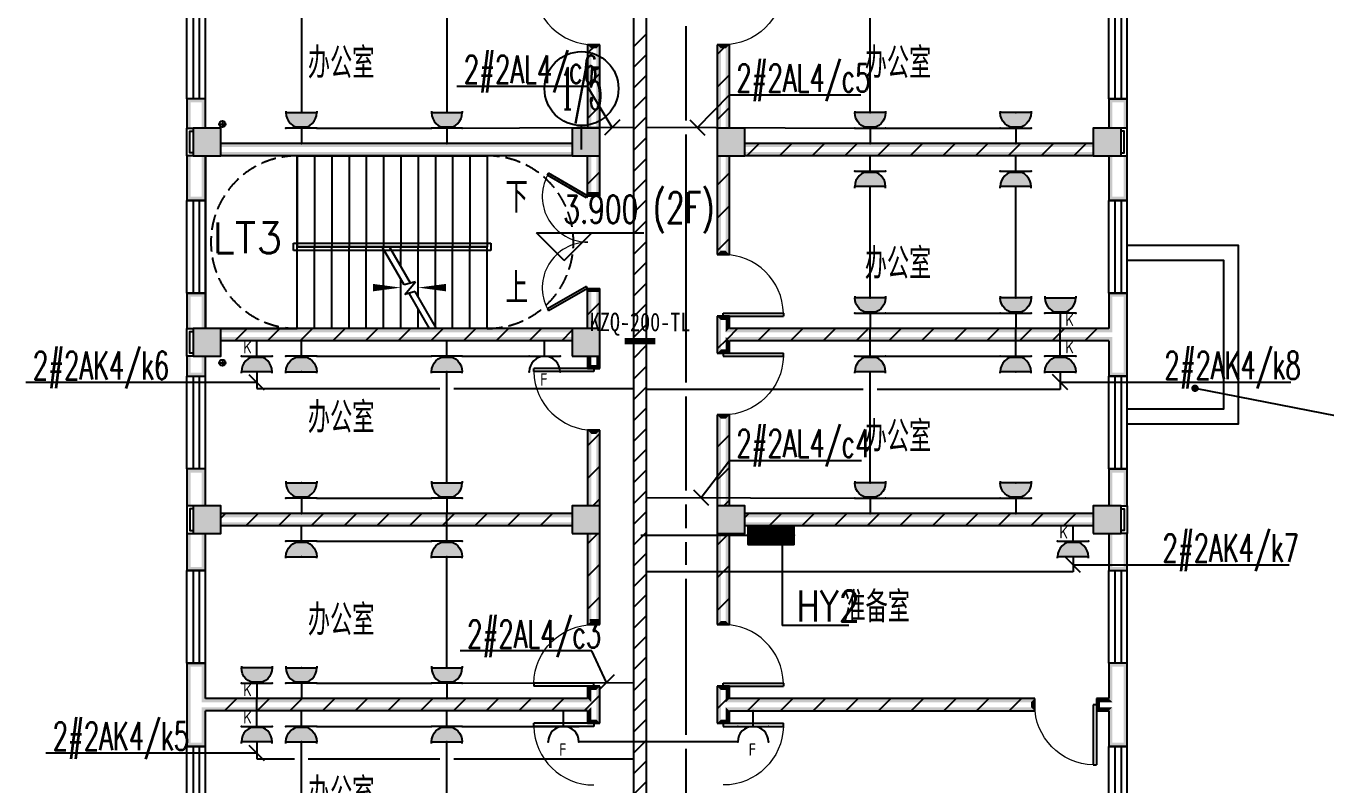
# Model space of a CAD drawing. Extents: x 101023 to 279373, y -114511 to 293844.
# Drawn here: x 127471 to 148554, y 94038 to 106342 of the extents above; entities that cross this region are included whole.
import ezdxf
from ezdxf.enums import TextEntityAlignment as Align

# ---------------------------------------------------------------- set-up
doc = ezdxf.new("R2010")
doc.units = 0
doc.header["$LTSCALE"] = 1000
doc.header["$MEASUREMENT"] = 0
doc.linetypes.add('DASH', pattern=[0.35, 0.25, -0.1])
for name, color, linetype in [('A-WALL-PATT', 252, 'Continuous'), ('AXIS', 3, 'Continuous'), ('AXIS_TEXT', 7, 'Continuous'), ('BZ', 7, 'Continuous'), ('CABLETRAY', 3, 'Continuous'), ('COLUMN', 2, 'Continuous'), ('DIM-照明', 3, 'Continuous'), ('DIM_ELEV', 3, 'Continuous'), ('DIM_LEAD', 3, 'Continuous'), ('DIM_SYMB', 3, 'Continuous'), ('EQUIP-插座', 3, 'Continuous'), ('EQUIP-箱柜', 3, 'Continuous'), ('PUB_HATCH', 8, 'Continuous'), ('PUB_TEXT', 7, 'Continuous'), ('PUB_WALL', 2, 'Continuous'), ('STAIR', 2, 'Continuous'), ('TEL_HATCH', 8, 'Continuous'), ('WALL', 2, 'Continuous'), ('WINDOW', 2, 'Continuous'), ('WIRE-照明', 6, 'Continuous'), ('抗震支吊架', 2, 'Continuous'), ('排水', 153, 'Continuous')]:
    doc.layers.add(name, color=color, linetype=linetype)
doc.styles.add('_TCH_AXIS', font='COMPLEX', dxfattribs={"bigfont": 'GBCBIG'})
doc.styles.add('_TCH_DIM', font='simplex.shx', dxfattribs={"bigfont": 'gbcbig.shx'})
doc.styles.add('_TEL_ATTDEF', font='gbenor', dxfattribs={"bigfont": 'gbcbig'})
doc.styles.add('_TEL_DIM', font='simplex.shx', dxfattribs={"width": 0.8, "height": 3.5, "bigfont": 'gbcbig.shx'})
doc.styles.add('COMPLEX', font='COMPLEX')
doc.styles.add('kzcad', font='', dxfattribs={"width": 0.8})
doc.styles.get("Standard").update_dxf_attribs({"font": 'simplex.shx', "width": 0.8, "bigfont": 'gbcbig.shx'})
doc.styles.get('kzcad').set_extended_font_data('SimSun')
pattern_1 = [(45, (-906447.23, -635367.28), (-265.16515, 265.16515), [])]

# ---------------------------------------------------------------- blocks, each defined once
blk = doc.blocks.new('$equip$00002810')
for p, q in [((0.5, 0.5), (-0.5, 0.5)), ((0, 0.5), (0, 0))]:
    blk.add_line(p, q)
blk.add_arc((0, 1), 0.5, 180, 0)
for p in [(-0.5, 1), (0.5, 1), (-0.5, 0.5), (0.5, 0.5), (0, 0)]:
    blk.add_point(p)
at = {"color": 7, "style": '_TEL_DIM'}
blk.add_attdef('$TEXT$', text='', height=0.4, dxfattribs=at).set_placement((0.023, 1.257), align=Align.MIDDLE_CENTER)
at = {"color": 7, "style": '_TEL_DIM', "flags": 1}
for tag in ['A', 'REMARK']:
    blk.add_attdef(tag, text='', height=0.000025, dxfattribs=at).set_placement((0, 0), align=Align.MIDDLE_CENTER)
blk = doc.blocks.new('$equip$00001237')
for p, q in [((-0.5, 1.05), (-0.5, 1)), ((-0.5, 1), (0.5, 1)), ((0.5, 1.05), (0.5, 1)), ((0.5, 0.5), (-0.5, 0.5)), ((0, 0.5), (0, 0))]:
    blk.add_line(p, q)
blk.add_arc((0, 1), 0.5, 180, 0)
for p in [(0, 1), (-0.5, 0.5), (0.5, 0.5), (0, 0)]:
    blk.add_point(p)
for points in [[(0.433, 0.75), (-0.433, 0.75), (0.5, 1), (-0.5, 1)], [(0.25, 0.567), (-0.25, 0.567), (0.433, 0.75), (-0.433, 0.75)], [(0, 0.5), (0, 0.5), (0.25, 0.567), (-0.25, 0.567)]]:
    blk.add_solid(points)
at = {"flags": 9}
blk.add_attdef('A', (0, 0), '', height=0.00002, dxfattribs=at)
blk = doc.blocks.new('$equip$00001764')
for p, q in [((-0.5, 1.05), (-0.5, 1)), ((-0.5, 1), (0.5, 1)), ((0.5, 1.05), (0.5, 1)), ((0.5, 0.5), (-0.5, 0.5)), ((0, 0.5), (0, 0))]:
    blk.add_line(p, q)
blk.add_arc((0, 1), 0.5, 180, 0)
for p in [(-0.5, 0.5), (0.5, 0.5), (0, 0)]:
    blk.add_point(p)
for points in [[(0.433, 0.75), (-0.433, 0.75), (0.5, 1), (-0.5, 1)], [(0.25, 0.567), (-0.25, 0.567), (0.433, 0.75), (-0.433, 0.75)], [(0, 0.5), (0, 0.5), (0.25, 0.567), (-0.25, 0.567)]]:
    blk.add_solid(points)
at = {"color": 7, "style": '_TEL_DIM'}
blk.add_attdef('$TEXT$', text='', height=0.4, dxfattribs=at).set_placement((0.303, 0.211), align=Align.MIDDLE_CENTER)
at = {"color": 7, "style": '_TEL_DIM', "flags": 1}
blk.add_attdef('A', text='', height=0.00002, dxfattribs=at).set_placement((0, 0), align=Align.MIDDLE_CENTER)
blk = doc.blocks.new('*X151')
at = {"color": 0}
for p, q in [((-250, 33), (-83, 200)), ((-250, 68), (-118, 200)), ((-250, 104), (-154, 200)), ((-250, 139), (-189, 200)), ((-250, 174), (-224, 200)), ((-247, 0), (-47, 200)), ((-212, 0), (-12, 200)), ((-177, 0), (23, 200)), ((-141, 0), (59, 200)), ((-106, 0), (94, 200)), ((-71, 0), (129, 200)), ((-35, 0), (165, 200)), ((0, 0), (200, 200)), ((35, 0), (235, 200)), ((71, 0), (250, 179)), ((106, 0), (250, 144)), ((141, 0), (250, 109)), ((177, 0), (250, 73)), ((212, 0), (250, 38)), ((247, 0), (250, 3))]:
    blk.add_line(p, q, dxfattribs=at)
blk = doc.blocks.new('$equip$00002943')
for p, q in [((-0.75, 0.6), (-0.75, 0)), ((0.75, 0.6), (-0.75, 0.6)), ((0.75, 0), (0.75, 0.6)), ((-0.75, 0), (0.75, 0))]:
    blk.add_line(p, q)
for points, const_width in [([(-0.75, 0.3), (0.75, 0.3)], 0.6), ([(-0.75, 0.6), (-0.75, 0), (0.75, 0), (0.75, 0.6), (-0.75, 0.6), (-0.75, 0)], 0.04)]:
    blk.add_lwpolyline(points, dxfattribs=dict(const_width=const_width))
for p in [(0, 0.6), (-0.75, 0.3), (0, 0), (0.75, 0.3)]:
    blk.add_point(p)
at = {"xscale": 0.00300000000061118, "yscale": 0.00300000000061118, "zscale": 0.00300000000061118}
blk.add_blockref('*X151', (0, 0), dxfattribs=at)
at = {"color": 7, "style": '_TEL_DIM', "flags": 1}
for tag in ['A', 'REMARK']:
    blk.add_attdef(tag, text='', height=0.00002, dxfattribs=at).set_placement((0, 0), align=Align.MIDDLE_CENTER)
blk = doc.blocks.new('ng')
at = {"layer": '排水'}
for p, q in [((345991, 781358), (346091, 781358)), ((346041, 781408), (346041, 781308))]:
    blk.add_line(p, q, dxfattribs=at)
blk.add_circle((346041, 781358), 50, dxfattribs=at)
blk = doc.blocks.new('雨水管')
at = {"layer": '排水'}
for p in [(585943, -88251), (585943, -92122)]:
    blk.add_blockref('ng', p, dxfattribs=at)
blk = doc.blocks.new('_AXISO')
blk.add_circle((0, 0), 0.5)
at = {"layer": 'AXIS_TEXT', "style": 'COMPLEX', "width": 1.041667}
blk.add_attdef('A', text='', height=0.56, dxfattribs=at).set_placement((-0.25, -0.28), (0.25, -0.28), align=Align.FIT)
blk = doc.blocks.new('ERT')
at = {"layer": 'AXIS'}
blk.add_line((937858.2, 821442.1), (937858.2, 821831), dxfattribs=at)
ref = blk.add_blockref('_AXISO', (937858.2, 822431), dxfattribs=dict(at, xscale=1200, yscale=1200, zscale=1200))
ref.add_attrib('A', '1/5', dxfattribs={"layer": 'AXIS_TEXT', "height": 678.82, "style": '_TCH_AXIS', "width": 0.411765}).set_placement((937518.8, 822091.6), (938197.6, 822091.6), align=Align.FIT)
blk = doc.blocks.new('120men-1500')
at = {"color": 4}
for p, q in [((924728, 318058), (924362, 317425)), ((924761, 318039), (924395, 317406)), ((924728, 318058), (924761, 318039)), ((926228, 318058), (926196, 318039)), ((926196, 318039), (926561, 317406)), ((926228, 318058), (926594, 317425)), ((924395, 317406), (924362, 317425)), ((926561, 317406), (926594, 317425))]:
    blk.add_line(p, q, dxfattribs=at)
at = {"color": 4, "lineweight": 13}
for centre, start, end in [((924738, 318062), 242.3683, 359.7257), ((926218, 318062), 180.2743, 297.6317)]:
    blk.add_arc(centre, 740, start, end, dxfattribs=at)
blk = doc.blocks.new('$WINLIB2D$00000001')
at = {"color": 0}
for points in [[(-0.5, 0.5), (-0.5, -0.5)], [(-0.5, 0.5), (0.5, 0.5)], [(0.5, -0.5), (0.5, 0.5)], [(0.5, 0.167), (-0.5, 0.167)], [(0.5, -0.167), (-0.5, -0.167)], [(-0.5, -0.5), (0.5, -0.5)]]:
    blk.add_lwpolyline(points, dxfattribs=at)
blk = doc.blocks.new('$DorLib2D$00000001')
for p, q in [((0.45, 0.975), (0.5, 0.975)), ((0.45, 0), (0.45, 0.975)), ((0.5, 0), (0.5, 0.975)), ((0.5, 0), (0.45, 0))]:
    blk.add_line(p, q)
at = {"lineweight": 13}
blk.add_arc((0.475, 0), 0.975, 91.4693, 180, dxfattribs=at)
blk = doc.blocks.new('_FZH')
blk.add_lwpolyline([(-0.5, -0.5), (0.5, -0.5), (0.5, 0.5), (-0.5, 0.5)], close=True)
at = {"layer": 'PUB_HATCH'}
blk.add_solid([(-0.5, -0.5), (0.5, -0.5), (-0.5, 0.5), (0.5, 0.5)], dxfattribs=at)
blk = doc.blocks.new('A$C54854E18')
at = {"layer": 'A-WALL-PATT'}
h = blk.add_hatch(dxfattribs=at)
h.set_pattern_fill('普通砖', color=256, scale=150, style=0)
h.set_pattern_definition(pattern_1)
h.paths.add_polyline_path([(20300, 57405.5), (20500, 57405.5), (20500, 58755), (20300, 58755)])
h = blk.add_hatch(dxfattribs=at)
h.set_pattern_fill('普通砖', color=256, scale=150, style=0)
h.set_pattern_definition(pattern_1)
h.paths.add_polyline_path([(22400, 57405.5), (22600, 57405.5), (22600, 58755), (22400, 58755)])
h = blk.add_hatch(dxfattribs=at)
h.set_pattern_fill('普通砖', color=256, scale=150, style=0)
h.set_pattern_definition(pattern_1)
h.paths.add_polyline_path([(22850, 57155.5), (22850, 56955.5), (28500, 56955.5), (28500, 57155.5)])
h = blk.add_hatch(dxfattribs=at)
h.set_pattern_fill('普通砖', color=256, scale=150, style=0)
h.set_pattern_definition(pattern_1)
h.paths.add_polyline_path([(20500, 56955.5), (20300, 56955.5), (20300, 56305.5), (20500, 56305.5)])
h = blk.add_hatch(dxfattribs=at)
h.set_pattern_fill('普通砖', color=256, scale=150, style=0)
h.set_pattern_definition(pattern_1)
h.paths.add_polyline_path([(22600, 56955.5), (22400, 56955.5), (22400, 55355), (22600, 55355)])
h = blk.add_hatch(dxfattribs=at)
h.set_pattern_fill('普通砖', color=256, scale=150, style=0)
h.set_pattern_definition(pattern_1)
h.paths.add_polyline_path([(20300, 54155.5), (20500, 54155.5), (20500, 54805.5), (20300, 54805.5)])
h = blk.add_hatch(dxfattribs=at)
h.set_pattern_fill('普通砖', color=256, scale=150, style=0)
h.set_pattern_definition(pattern_1)
h.paths.add_polyline_path([(22540, 54095.5), (22600, 54155.5), (22600, 54355), (22400, 54355), (22400, 54055.5), (22533.3, 54055.5)])
h = blk.add_hatch(dxfattribs=at)
h.set_pattern_fill('普通砖', color=256, scale=150, style=0)
h.set_pattern_definition(pattern_1)
h.paths.add_polyline_path([(14350, 54155.5), (14350, 53955.5), (20050, 53955.5), (20050, 54155.5)])
h = blk.add_hatch(dxfattribs=at)
h.set_pattern_fill('普通砖', color=256, scale=150, style=0)
h.set_pattern_definition(pattern_1)
h.paths.add_polyline_path([(22533.3, 54055.5), (22400, 54055.5), (22400, 53755), (22600, 53755), (22600, 53955.5), (22540, 54015.5)])
h = blk.add_hatch(dxfattribs=at)
h.set_pattern_fill('普通砖', color=256, scale=150, style=0)
h.set_pattern_definition(pattern_1)
h.paths.add_polyline_path([(28850, 54055.5), (28750, 54155.5), (22600, 54155.5), (22540, 54095.5), (22533.3, 54055.5), (22540, 54015.5), (22600, 53955.5), (28750, 53955.5)])
h = blk.add_hatch(dxfattribs=at)
h.set_pattern_fill('普通砖', color=256, scale=150, style=0)
h.set_pattern_definition(pattern_1)
h.paths.add_polyline_path([(22400, 51280.5), (22600, 51280.5), (22600, 52755), (22400, 52755)])
h = blk.add_hatch(dxfattribs=at)
h.set_pattern_fill('普通砖', color=256, scale=150, style=0)
h.set_pattern_definition(pattern_1)
h.paths.add_polyline_path([(20300, 51280.5), (20500, 51280.5), (20500, 52505.5), (20300, 52505.5)])
h = blk.add_hatch(dxfattribs=at)
h.set_pattern_fill('普通砖', color=256, scale=150, style=0)
h.set_pattern_definition(pattern_1)
h.paths.add_polyline_path([(14350, 51155.5), (14350, 50955.5), (20050, 50955.5), (20050, 51155.5)])
h = blk.add_hatch(dxfattribs=at)
h.set_pattern_fill('普通砖', color=256, scale=150, style=0)
h.set_pattern_definition(pattern_1)
h.paths.add_polyline_path([(22850, 51155.5), (22850, 50955.5), (28500, 50955.5), (28500, 51155.5)])
h = blk.add_hatch(dxfattribs=at)
h.set_pattern_fill('普通砖', color=256, scale=150, style=0)
h.set_pattern_definition(pattern_1)
h.paths.add_polyline_path([(20500, 50830.5), (20300, 50830.5), (20300, 49356), (20500, 49356)])
h = blk.add_hatch(dxfattribs=at)
h.set_pattern_fill('普通砖', color=256, scale=150, style=0)
h.set_pattern_definition(pattern_1)
h.paths.add_polyline_path([(22600, 50830.5), (22400, 50830.5), (22400, 49355), (22600, 49355)])
h = blk.add_hatch(dxfattribs=at)
h.set_pattern_fill('普通砖', color=256, scale=150, style=0)
h.set_pattern_definition(pattern_1)
h.paths.add_polyline_path([(20366.7, 48055.5), (20500, 48055.5), (20500, 48356), (20300, 48356), (20300, 48155.5), (20360, 48095.5)])
h = blk.add_hatch(dxfattribs=at)
h.set_pattern_fill('普通砖', color=256, scale=150, style=0)
h.set_pattern_definition(pattern_1)
h.paths.add_polyline_path([(22540, 48095.5), (22600, 48155.5), (22600, 48355), (22400, 48355), (22400, 48055.5), (22533.3, 48055.5)])
h = blk.add_hatch(dxfattribs=at)
h.set_pattern_fill('普通砖', color=256, scale=150, style=0)
h.set_pattern_definition(pattern_1)
h.paths.add_polyline_path([(20366.7, 48055.5), (20360, 48095.5), (20300, 48155.5), (14100, 48155.5), (14000, 48055.5), (14100, 47955.5), (20300, 47955.5), (20360, 48015.5)])
h = blk.add_hatch(dxfattribs=at)
h.set_pattern_fill('普通砖', color=256, scale=150, style=0)
h.set_pattern_definition(pattern_1)
h.paths.add_polyline_path([(22540, 48015.5), (22600, 47955.5), (27550, 47955.5), (27550, 48155.5), (22600, 48155.5), (22540, 48095.5), (22533.3, 48055.5)])
h = blk.add_hatch(dxfattribs=at)
h.set_pattern_fill('普通砖', color=256, scale=150, style=0)
h.set_pattern_definition(pattern_1)
h.paths.add_polyline_path([(20360, 48015.5), (20300, 47955.5), (20300, 47755), (20500, 47755), (20500, 48055.5), (20366.7, 48055.5)])
h = blk.add_hatch(dxfattribs=at)
h.set_pattern_fill('普通砖', color=256, scale=150, style=0)
h.set_pattern_definition(pattern_1)
h.paths.add_polyline_path([(22533.3, 48055.5), (22400, 48055.5), (22400, 47755), (22600, 47755), (22600, 47955.5), (22540, 48015.5)])
at = {"layer": 'PUB_WALL'}
for points in [[(20500, 58755), (20300, 58755), (20360, 58695), (20440, 58695)], [(20300, 57405.5), (20360, 57405.5), (20360, 58695), (20300, 58755)], [(20440, 57405.5), (20500, 57405.5), (20500, 58755), (20440, 58695)], [(22600, 58755), (22400, 58755), (22460, 58695), (22540, 58695)], [(22400, 57405.5), (22460, 57405.5), (22460, 58695), (22400, 58755)], [(22540, 57405.5), (22600, 57405.5), (22600, 58755), (22540, 58695)], [(14100, 57880.5), (13800, 57880.5), (13860, 57820.5), (14040, 57820.5)], [(13800, 57880.5), (13800, 57405.5), (13860, 57405.5), (13860, 57820.5)], [(14100, 57405.5), (14100, 57880.5), (14040, 57820.5), (14040, 57405.5)], [(29050, 57880.5), (28750, 57880.5), (28810, 57820.5), (28990, 57820.5)], [(28750, 57880.5), (28750, 57405.5), (28810, 57405.5), (28810, 57820.5)], [(29050, 57405.5), (29050, 57880.5), (28990, 57820.5), (28990, 57405.5)], [(14350, 57405.5), (13900, 57405.5), (13960, 57345.5), (14290, 57345.5)], [(13900, 57405.5), (13900, 56955.5), (13960, 57015.5), (13960, 57345.5)], [(14350, 56955.5), (14350, 57405.5), (14290, 57345.5), (14290, 57015.5)], [(20500, 57405.5), (20050, 57405.5), (20110, 57345.5), (20440, 57345.5)], [(20050, 57405.5), (20050, 56955.5), (20110, 57015.5), (20110, 57345.5)], [(20500, 56955.5), (20500, 57405.5), (20440, 57345.5), (20440, 57015.5)], [(22850, 57405.5), (22400, 57405.5), (22460, 57345.5), (22790, 57345.5)], [(22400, 57405.5), (22400, 56955.5), (22460, 57015.5), (22460, 57345.5)], [(22850, 56955.5), (22850, 57405.5), (22790, 57345.5), (22790, 57015.5)], [(28950, 57405.5), (28500, 57405.5), (28560, 57345.5), (28890, 57345.5)], [(28500, 57405.5), (28500, 56955.5), (28560, 57015.5), (28560, 57345.5)], [(28950, 56955.5), (28950, 57405.5), (28890, 57345.5), (28890, 57015.5)], [(14350, 57155.5), (14350, 57095.5), (20050, 57095.5), (20050, 57155.5)], [(22850, 57155.5), (22850, 57095.5), (28500, 57095.5), (28500, 57155.5)], [(13800, 56955.5), (13800, 56230.5), (13860, 56290.5), (13860, 56955.5)], [(13900, 56955.5), (14350, 56955.5), (14290, 57015.5), (13960, 57015.5)], [(14100, 56230.5), (14100, 56955.5), (14040, 56955.5), (14040, 56290.5)], [(14350, 57015.5), (14350, 56955.5), (20050, 56955.5), (20050, 57015.5)], [(20050, 56955.5), (20500, 56955.5), (20440, 57015.5), (20110, 57015.5)], [(20360, 56955.5), (20300, 56955.5), (20300, 56305.5), (20360, 56305.5)], [(20500, 56955.5), (20440, 56955.5), (20440, 56305.5), (20500, 56305.5)], [(22400, 56955.5), (22850, 56955.5), (22790, 57015.5), (22460, 57015.5)], [(22460, 56955.5), (22400, 56955.5), (22400, 55355), (22460, 55415)], [(22600, 56955.5), (22540, 56955.5), (22540, 55415), (22600, 55355)], [(22850, 57015.5), (22850, 56955.5), (28500, 56955.5), (28500, 57015.5)], [(28500, 56955.5), (28950, 56955.5), (28890, 57015.5), (28560, 57015.5)], [(28750, 56955.5), (28750, 56230.5), (28810, 56290.5), (28810, 56955.5)], [(29050, 56230.5), (29050, 56955.5), (28990, 56955.5), (28990, 56290.5)], [(13800, 56230.5), (14100, 56230.5), (14040, 56290.5), (13860, 56290.5)], [(20300, 56305.5), (20500, 56305.5), (20500, 56365.5), (20300, 56365.5)], [(28750, 56230.5), (29050, 56230.5), (28990, 56290.5), (28810, 56290.5)], [(22400, 55355), (22600, 55355), (22540, 55415), (22460, 55415)], [(14100, 54730.5), (13800, 54730.5), (13860, 54670.5), (14040, 54670.5)], [(13800, 54730.5), (13800, 54155.5), (13860, 54155.5), (13860, 54670.5)], [(14040, 54155.5), (14100, 54155.5), (14100, 54730.5), (14040, 54670.5)], [(20300, 54155.5), (20360, 54155.5), (20360, 54805.5), (20300, 54805.5)], [(20300, 54805.5), (20300, 54745.5), (20500, 54745.5), (20500, 54805.5)], [(20440, 54155.5), (20500, 54155.5), (20500, 54805.5), (20440, 54805.5)], [(29050, 54730.5), (28750, 54730.5), (28810, 54670.5), (28990, 54670.5)], [(28750, 54730.5), (28750, 54155.5), (28810, 54095.5), (28810, 54670.5)], [(29050, 54055.5), (29050, 54730.5), (28990, 54670.5), (28990, 54055.5)], [(22600, 54355), (22400, 54355), (22460, 54295), (22540, 54295)], [(22400, 54355), (22400, 54055.5), (22460, 54055.5), (22460, 54295)], [(22600, 54155.5), (22600, 54355), (22540, 54295), (22540, 54095.5)], [(14350, 54155.5), (13900, 54155.5), (13960, 54095.5), (14290, 54095.5)], [(13900, 54155.5), (13900, 53705.5), (13960, 53765.5), (13960, 54095.5)], [(14350, 53705.5), (14350, 54155.5), (14290, 54095.5), (14290, 53765.5)], [(14350, 54155.5), (14350, 54095.5), (20050, 54095.5), (20050, 54155.5)], [(14350, 54015.5), (14350, 53955.5), (20050, 53955.5), (20050, 54015.5)], [(20500, 54155.5), (20050, 54155.5), (20110, 54095.5), (20440, 54095.5)], [(20050, 54155.5), (20050, 53705.5), (20110, 53765.5), (20110, 54095.5)], [(20500, 53705.5), (20500, 54155.5), (20440, 54095.5), (20440, 53765.5)], [(22400, 54055.5), (22400, 53755), (22460, 53815), (22460, 54055.5)], [(28750, 54155.5), (22600, 54155.5), (22540, 54095.5), (28810, 54095.5)], [(22600, 53755), (22600, 53955.5), (22540, 54015.5), (22540, 53815)], [(28750, 53955.5), (22600, 53955.5), (22540, 54015.5), (28810, 54015.5)], [(28750, 53955.5), (28750, 53380.5), (28810, 53440.5), (28810, 54015.5)], [(29050, 53380.5), (29050, 54055.5), (28990, 54055.5), (28990, 53440.5)], [(13900, 53705.5), (14350, 53705.5), (14290, 53765.5), (13960, 53765.5)], [(20050, 53705.5), (20500, 53705.5), (20440, 53765.5), (20110, 53765.5)], [(22400, 53755), (22600, 53755), (22540, 53815), (22460, 53815)], [(13800, 53705.5), (13800, 53380.5), (13860, 53440.5), (13860, 53705.5)], [(14100, 53380.5), (14100, 53705.5), (14040, 53705.5), (14040, 53440.5)], [(20360, 53705.5), (20300, 53705.5), (20300, 53505.5), (20360, 53565.5)], [(20300, 53505.5), (20500, 53505.5), (20440, 53565.5), (20360, 53565.5)], [(20500, 53705.5), (20440, 53705.5), (20440, 53565.5), (20500, 53505.5)], [(13800, 53380.5), (14100, 53380.5), (14040, 53440.5), (13860, 53440.5)], [(28750, 53380.5), (29050, 53380.5), (28990, 53440.5), (28810, 53440.5)], [(22600, 52755), (22400, 52755), (22460, 52695), (22540, 52695)], [(22400, 51280.5), (22460, 51280.5), (22460, 52695), (22400, 52755)], [(22540, 51280.5), (22600, 51280.5), (22600, 52755), (22540, 52695)], [(20500, 52505.5), (20300, 52505.5), (20360, 52445.5), (20440, 52445.5)], [(20300, 51280.5), (20360, 51280.5), (20360, 52445.5), (20300, 52505.5)], [(20440, 51280.5), (20500, 51280.5), (20500, 52505.5), (20440, 52445.5)], [(14100, 51880.5), (13800, 51880.5), (13860, 51820.5), (14040, 51820.5)], [(13800, 51880.5), (13800, 51280.5), (13860, 51280.5), (13860, 51820.5)], [(14100, 51280.5), (14100, 51880.5), (14040, 51820.5), (14040, 51280.5)], [(29050, 51880.5), (28750, 51880.5), (28810, 51820.5), (28990, 51820.5)], [(28750, 51880.5), (28750, 51280.5), (28810, 51280.5), (28810, 51820.5)], [(29050, 51280.5), (29050, 51880.5), (28990, 51820.5), (28990, 51280.5)], [(14350, 51280.5), (13900, 51280.5), (13960, 51220.5), (14290, 51220.5)], [(13900, 51280.5), (13900, 50830.5), (13960, 50890.5), (13960, 51220.5)], [(14350, 50830.5), (14350, 51280.5), (14290, 51220.5), (14290, 50890.5)], [(20500, 51280.5), (20050, 51280.5), (20110, 51220.5), (20440, 51220.5)], [(20050, 51280.5), (20050, 50830.5), (20110, 50890.5), (20110, 51220.5)], [(20500, 50830.5), (20500, 51280.5), (20440, 51220.5), (20440, 50890.5)], [(22850, 51280.5), (22400, 51280.5), (22460, 51220.5), (22790, 51220.5)], [(22400, 51280.5), (22400, 50830.5), (22460, 50890.5), (22460, 51220.5)], [(22850, 50830.5), (22850, 51280.5), (22790, 51220.5), (22790, 50890.5)], [(28950, 51280.5), (28500, 51280.5), (28560, 51220.5), (28890, 51220.5)], [(28500, 51280.5), (28500, 50830.5), (28560, 50890.5), (28560, 51220.5)], [(28950, 50830.5), (28950, 51280.5), (28890, 51220.5), (28890, 50890.5)], [(14350, 51155.5), (14350, 51095.5), (20050, 51095.5), (20050, 51155.5)], [(22850, 51155.5), (22850, 51095.5), (28500, 51095.5), (28500, 51155.5)], [(13800, 50830.5), (13800, 50230.5), (13860, 50290.5), (13860, 50830.5)], [(13900, 50830.5), (14350, 50830.5), (14290, 50890.5), (13960, 50890.5)], [(14100, 50230.5), (14100, 50830.5), (14040, 50830.5), (14040, 50290.5)], [(14350, 51015.5), (14350, 50955.5), (20050, 50955.5), (20050, 51015.5)], [(20050, 50830.5), (20500, 50830.5), (20440, 50890.5), (20110, 50890.5)], [(20360, 50830.5), (20300, 50830.5), (20300, 49356), (20360, 49416)], [(20500, 50830.5), (20440, 50830.5), (20440, 49416), (20500, 49356)], [(22400, 50830.5), (22850, 50830.5), (22790, 50890.5), (22460, 50890.5)], [(22460, 50830.5), (22400, 50830.5), (22400, 49355), (22460, 49415)], [(22600, 50830.5), (22540, 50830.5), (22540, 49415), (22600, 49355)], [(22850, 51015.5), (22850, 50955.5), (28500, 50955.5), (28500, 51015.5)], [(28500, 50830.5), (28950, 50830.5), (28890, 50890.5), (28560, 50890.5)], [(28750, 50830.5), (28750, 50230.5), (28810, 50290.5), (28810, 50830.5)], [(29050, 50230.5), (29050, 50830.5), (28990, 50830.5), (28990, 50290.5)], [(13800, 50230.5), (14100, 50230.5), (14040, 50290.5), (13860, 50290.5)], [(28750, 50230.5), (29050, 50230.5), (28990, 50290.5), (28810, 50290.5)], [(20300, 49356), (20500, 49356), (20440, 49416), (20360, 49416)], [(22400, 49355), (22600, 49355), (22540, 49415), (22460, 49415)], [(14100, 48730.5), (13800, 48730.5), (13860, 48670.5), (14040, 48670.5)], [(13800, 48730.5), (13800, 48055.5), (13860, 48055.5), (13860, 48670.5)], [(14100, 48155.5), (14100, 48730.5), (14040, 48670.5), (14040, 48095.5)], [(29050, 48730.5), (28750, 48730.5), (28810, 48670.5), (28990, 48670.5)], [(28750, 48730.5), (28750, 48155.5), (28810, 48095.5), (28810, 48670.5)], [(29050, 48055.5), (29050, 48730.5), (28990, 48670.5), (28990, 48055.5)], [(20500, 48356), (20300, 48356), (20360, 48296), (20440, 48296)], [(20300, 48356), (20300, 48155.5), (20360, 48095.5), (20360, 48296)], [(20500, 48055.5), (20500, 48356), (20440, 48296), (20440, 48055.5)], [(22600, 48355), (22400, 48355), (22460, 48295), (22540, 48295)], [(22400, 48355), (22400, 48055.5), (22460, 48055.5), (22460, 48295)], [(22600, 48155.5), (22600, 48355), (22540, 48295), (22540, 48095.5)], [(20300, 48155.5), (14100, 48155.5), (14040, 48095.5), (20360, 48095.5)], [(27550, 48155.5), (22600, 48155.5), (22540, 48095.5), (27490, 48095.5)], [(27550, 47955.5), (27550, 48155.5), (27490, 48095.5), (27490, 48015.5)], [(28750, 48155.5), (28550, 48155.5), (28610, 48095.5), (28810, 48095.5)], [(28550, 48155.5), (28550, 47955.5), (28610, 48015.5), (28610, 48095.5)], [(13800, 48055.5), (13800, 47380.5), (13860, 47440.5), (13860, 48055.5)], [(20300, 47955.5), (14100, 47955.5), (14040, 48015.5), (20360, 48015.5)], [(14100, 47380.5), (14100, 47955.5), (14040, 48015.5), (14040, 47440.5)], [(20300, 47955.5), (20300, 47755), (20360, 47815), (20360, 48015.5)], [(20500, 47755), (20500, 48055.5), (20440, 48055.5), (20440, 47815)], [(22400, 48055.5), (22400, 47755), (22460, 47815), (22460, 48055.5)], [(22600, 47955.5), (27550, 47955.5), (27490, 48015.5), (22540, 48015.5)], [(22600, 47755), (22600, 47955.5), (22540, 48015.5), (22540, 47815)], [(28550, 47955.5), (28750, 47955.5), (28810, 48015.5), (28610, 48015.5)], [(28750, 47955.5), (28750, 47380.5), (28810, 47440.5), (28810, 48015.5)], [(29050, 47380.5), (29050, 48055.5), (28990, 48055.5), (28990, 47440.5)], [(20300, 47755), (20500, 47755), (20440, 47815), (20360, 47815)], [(22400, 47755), (22600, 47755), (22540, 47815), (22460, 47815)], [(13800, 47380.5), (14100, 47380.5), (14040, 47440.5), (13860, 47440.5)], [(28750, 47380.5), (29050, 47380.5), (28990, 47440.5), (28810, 47440.5)]]:
    blk.add_hatch(color=256, dxfattribs=at).paths.add_polyline_path(points)
for points in [[(13900, 56955.5), (13800, 56955.5), (13800, 57405.5), (13900, 57405.5)], [(13900, 57005.5), (13850, 57005.5), (13850, 57355.5), (13900, 57355.5)], [(28950, 56955.5), (29050, 56955.5), (29050, 57405.5), (28950, 57405.5)], [(28950, 57005.5), (29000, 57005.5), (29000, 57355.5), (28950, 57355.5)], [(13900, 53705.5), (13800, 53705.5), (13800, 54155.5), (13900, 54155.5)], [(13900, 53755.5), (13850, 53755.5), (13850, 54105.5), (13900, 54105.5)], [(13900, 51280.5), (13800, 51280.5), (13800, 50830.5), (13900, 50830.5)], [(13900, 51230.5), (13850, 51230.5), (13850, 50880.5), (13900, 50880.5)], [(28950, 51280.5), (29050, 51280.5), (29050, 50830.5), (28950, 50830.5)], [(28950, 51230.5), (29000, 51230.5), (29000, 50880.5), (28950, 50880.5)]]:
    blk.add_lwpolyline(points)
at = {"layer": 'DIM_ELEV'}
for p, q in [((19918, 55257.8), (19468, 55707.8)), ((19468, 55707.8), (21209.1, 55707.8)), ((19918, 55257.8), (20368, 55707.8))]:
    blk.add_line(p, q, dxfattribs=at)
at = {"layer": 'DIM_LEAD'}
blk.add_line((30149.8, 53186.3), (32450.8, 52738.4), dxfattribs=at)
at = {"layer": 'DIM_LEAD', "const_width": 60}
blk.add_lwpolyline([(30120.3, 53192, 1), (30179.2, 53180.5, 1)], format="xyb", close=True, dxfattribs=at)
at = {"layer": 'DIM_SYMB'}
for points in [[(18810, 56293, 0, 0, 0), (14890, 56293, 0, 0, 0), (14890, 54818, 0, 0, 0), (17270, 54818, 0, 120, 0), (16820, 54818, 0, 0, 0)], [(18810, 54818, 0, 0, 0), (17550, 54818, 0, 120, 0), (18000, 54818, 0, 0, 0)]]:
    blk.add_lwpolyline(points, format="xyseb", dxfattribs=at)
at = {"layer": 'STAIR'}
for p, q in [((14100, 56955.5), (14100, 54155.5)), ((15590, 56955.5), (14350, 56955.5)), ((15590, 56955.5), (18670, 56955.5)), ((15590, 56955.5), (15590, 55480.5)), ((15590, 54155.5), (15590, 56955.5)), ((15870, 56955.5), (15870, 55480.5)), ((16150, 56955.5), (16150, 55480.5)), ((16430, 56955.5), (16430, 55480.5)), ((16710, 56955.5), (16710, 55480.5)), ((16990, 56955.5), (16990, 55480.5)), ((17270, 56955.5), (17270, 55480.5)), ((17550, 56955.5), (17550, 55480.5)), ((17830, 56955.5), (17830, 55480.5)), ((18110, 56955.5), (18110, 55480.5)), ((18390, 56955.5), (18390, 55480.5)), ((18670, 56955.5), (18670, 55480.5)), ((15530, 55420.5), (15530, 55540.5)), ((15530, 55540.5), (18730, 55540.5)), ((16969.8, 55480.5), (15590, 55480.5)), ((15590, 54155.5), (15590, 55480.5)), ((15590, 55480.5), (18670, 55480.5)), ((18670, 55480.5), (15590, 55480.5)), ((15590, 55480.5), (15590, 55480.5)), ((15590, 55480.5), (18670, 55480.5)), ((15870, 54155.5), (15870, 55480.5)), ((16150, 54155.5), (16150, 55480.5)), ((16430, 54155.5), (16430, 55480.5)), ((16710, 54155.5), (16710, 55480.5)), ((17325.1, 54865.2), (16969.8, 55480.5)), ((18670, 55480.5), (17085.2, 55480.5)), ((17425.1, 54892), (17085.2, 55480.5)), ((17270, 55160.5), (17270, 55480.5)), ((17550, 54675.5), (17550, 55480.5)), ((17830, 54190.6), (17830, 55480.5)), ((18110, 54155.5), (18110, 55480.5)), ((18390, 54155.5), (18390, 55480.5)), ((18670, 55480.5), (18670, 55480.5)), ((18670, 54155.5), (18670, 55480.5)), ((18670, 55480.5), (18670, 55480.5)), ((18730, 55540.5), (18730, 55420.5)), ((18730, 55420.5), (15530, 55420.5)), ((16990, 54155.5), (16990, 55445.5)), ((17270, 54155.5), (17270, 54960.5)), ((17505.5, 54913.5), (17325.1, 54865.2)), ((17332.6, 54707.4), (17505.5, 54913.5)), ((17504.9, 54753.6), (17332.6, 54707.4)), ((17734.8, 54155.5), (17404.9, 54726.8)), ((17850.2, 54155.5), (17504.9, 54753.6)), ((17550, 54155.5), (17550, 54475.5)), ((14350, 54155.5), (15590, 54155.5)), ((17734.8, 54155.5), (15590, 54155.5)), ((18670, 54155.5), (17850.2, 54155.5))]:
    blk.add_line(p, q, dxfattribs=at)
at = {"layer": 'STAIR', "color": 9, "linetype": 'DASH'}
for centre, start, end in [((15590, 55555.5), 90, 270), ((18670, 55555.5), 270, 90)]:
    blk.add_arc(centre, 1400, start, end, dxfattribs=at)
at = {"layer": 'WALL'}
for p, q in [((20500, 58755), (20300, 58755)), ((20300, 58755), (20300, 57405.5)), ((20500, 57405.5), (20500, 58755)), ((22600, 58755), (22400, 58755)), ((22400, 58755), (22400, 57405.5)), ((22600, 57405.5), (22600, 58755)), ((14100, 57880.5), (13800, 57880.5)), ((13800, 57880.5), (13800, 57405.5)), ((14100, 57405.5), (14100, 57880.5)), ((29050, 57880.5), (28750, 57880.5)), ((28750, 57880.5), (28750, 57405.5)), ((29050, 57405.5), (29050, 57880.5)), ((20050, 57155.5), (14350, 57155.5)), ((28500, 57155.5), (22850, 57155.5)), ((13800, 56955.5), (13800, 56230.5)), ((14100, 56230.5), (14100, 56955.5)), ((20050, 56955.5), (14350, 56955.5)), ((20300, 56305.5), (20300, 56955.5)), ((20500, 56305.5), (20500, 56955.5)), ((22400, 56955.5), (22400, 55355)), ((22600, 55355), (22600, 56955.5)), ((28500, 56955.5), (22850, 56955.5)), ((28750, 56955.5), (28750, 56230.5)), ((29050, 56230.5), (29050, 56955.5)), ((20300, 56305.5), (20500, 56305.5)), ((13800, 56230.5), (14100, 56230.5)), ((28750, 56230.5), (29050, 56230.5)), ((22400, 55355), (22600, 55355)), ((14100, 54730.5), (13800, 54730.5)), ((13800, 54730.5), (13800, 54155.5)), ((14100, 54155.5), (14100, 54730.5)), ((20300, 54155.5), (20300, 54805.5)), ((20300, 54805.5), (20500, 54805.5)), ((20500, 54155.5), (20500, 54805.5)), ((29050, 54730.5), (28750, 54730.5)), ((28750, 54730.5), (28750, 54155.5)), ((29050, 54055.5), (29050, 54730.5)), ((22600, 54355), (22400, 54355)), ((22400, 54355), (22400, 54055.5)), ((22600, 54155.5), (22600, 54355)), ((20050, 54155.5), (14350, 54155.5)), ((22400, 54055.5), (22400, 53755)), ((28750, 54155.5), (22600, 54155.5)), ((29050, 53380.5), (29050, 54055.5)), ((20050, 53955.5), (14350, 53955.5)), ((22600, 53755), (22600, 53955.5)), ((28750, 53955.5), (22600, 53955.5)), ((28750, 53955.5), (28750, 53380.5)), ((13800, 53705.5), (13800, 53380.5)), ((14100, 53380.5), (14100, 53705.5)), ((20300, 53705.5), (20300, 53505.5)), ((20500, 53505.5), (20500, 53705.5)), ((22400, 53755), (22600, 53755)), ((13800, 53380.5), (14100, 53380.5)), ((20300, 53505.5), (20500, 53505.5)), ((28750, 53380.5), (29050, 53380.5)), ((22600, 52755), (22400, 52755)), ((22400, 52755), (22400, 51280.5)), ((22600, 51280.5), (22600, 52755)), ((20500, 52505.5), (20300, 52505.5)), ((20300, 52505.5), (20300, 51280.5)), ((20500, 51280.5), (20500, 52505.5)), ((14100, 51880.5), (13800, 51880.5)), ((13800, 51880.5), (13800, 51280.5)), ((14100, 51280.5), (14100, 51880.5)), ((29050, 51880.5), (28750, 51880.5)), ((28750, 51880.5), (28750, 51280.5)), ((29050, 51280.5), (29050, 51880.5)), ((20050, 51155.5), (14350, 51155.5)), ((28500, 51155.5), (22850, 51155.5)), ((13800, 50830.5), (13800, 50230.5)), ((14100, 50230.5), (14100, 50830.5)), ((20050, 50955.5), (14350, 50955.5)), ((20300, 50830.5), (20300, 49356)), ((20500, 49356), (20500, 50830.5)), ((22400, 50830.5), (22400, 49355)), ((22600, 49355), (22600, 50830.5)), ((28500, 50955.5), (22850, 50955.5)), ((28750, 50830.5), (28750, 50230.5)), ((29050, 50230.5), (29050, 50830.5)), ((13800, 50230.5), (14100, 50230.5)), ((28750, 50230.5), (29050, 50230.5)), ((20300, 49356), (20500, 49356)), ((22400, 49355), (22600, 49355)), ((14100, 48730.5), (13800, 48730.5)), ((13800, 48730.5), (13800, 48055.5)), ((14100, 48155.5), (14100, 48730.5)), ((29050, 48730.5), (28750, 48730.5)), ((28750, 48730.5), (28750, 48155.5)), ((29050, 48055.5), (29050, 48730.5)), ((20500, 48356), (20300, 48356)), ((20300, 48356), (20300, 48155.5)), ((20500, 48055.5), (20500, 48356)), ((22600, 48355), (22400, 48355)), ((22400, 48355), (22400, 48055.5)), ((22600, 48155.5), (22600, 48355)), ((20300, 48155.5), (14100, 48155.5)), ((27550, 48155.5), (22600, 48155.5)), ((27550, 47955.5), (27550, 48155.5)), ((28750, 48155.5), (28550, 48155.5)), ((28550, 48155.5), (28550, 47955.5)), ((13800, 48055.5), (13800, 47380.5)), ((20300, 47955.5), (14100, 47955.5)), ((14100, 47380.5), (14100, 47955.5)), ((20300, 47955.5), (20300, 47755)), ((20500, 47755), (20500, 48055.5)), ((22400, 48055.5), (22400, 47755)), ((22600, 47955.5), (27550, 47955.5)), ((22600, 47755), (22600, 47955.5)), ((28550, 47955.5), (28750, 47955.5)), ((28750, 47955.5), (28750, 47380.5)), ((29050, 47380.5), (29050, 48055.5)), ((20300, 47755), (20500, 47755)), ((22400, 47755), (22600, 47755)), ((13800, 47380.5), (14100, 47380.5)), ((28750, 47380.5), (29050, 47380.5))]:
    blk.add_line(p, q, dxfattribs=at)
at = {"layer": 'WINDOW'}
for points in [[(29050, 55505.5), (30850, 55505.5), (30850, 52605.5), (29050, 52605.5)], [(29050, 55265.5), (30610, 55265.5), (30610, 52845.5), (29050, 52845.5)]]:
    blk.add_lwpolyline(points, dxfattribs=at)
blk.add_blockref('雨水管', (-917608.2, -635636.5))
at = {"rotation": 270}
blk.add_blockref('120men-1500', (-297758.2, 981033.7), dxfattribs=at)
at = {"layer": 'COLUMN'}
for p, xscale, yscale, zscale, rotation in [((14125, 57180.5), 449.9999998612329, 449.9999999998836, 449.9999999998836, 8.87865302538905e-09), ((20275, 57180.5), 449.9999999692664, 449.9999999692664, 449.9999999692664, 8.893475482394839e-09), ((22625, 57180.5), 449.9999998612329, 449.9999999998836, 449.9999999998836, 8.87865302538905e-09), ((28725, 57180.5), 449.9999998612329, 449.9999999998836, 449.9999999998836, 8.87865302538905e-09), ((14125, 53930.5), 449.9999998612329, 449.9999999998836, 449.9999999998836, 8.87865302538905e-09), ((20275, 53930.5), 449.9999999692664, 449.9999999692664, 449.9999999692664, 8.893475482394839e-09), ((14125, 51055.5), 449.9999998612329, 449.9999999998836, 449.9999999998836, 8.87865302538905e-09), ((20275, 51055.5), 449.9999998612329, 449.9999999998836, 449.9999999998836, 8.87865302538905e-09), ((22625, 51055.5), 449.9999998612329, 449.9999999998836, 449.9999999998836, 8.87865302538905e-09), ((28725, 51055.5), 449.9999998612329, 449.9999999998836, 449.9999999998836, 8.87865302538905e-09)]:
    blk.add_blockref('_FZH', p, dxfattribs=dict(at, xscale=xscale, yscale=yscale, zscale=zscale, rotation=rotation))
at = {"layer": 'WALL'}
blk.add_blockref('ERT', (-917658.2, -764386.5), dxfattribs=at)
at = {"layer": 'WINDOW'}
for name, p, xscale, yscale, zscale, rotation in [('$DorLib2D$00000001', (20400, 59255), 1000, 1000, 1000, 90), ('$DorLib2D$00000001', (22500, 59255), -1000, 1000, 1000, 270), ('$WINLIB2D$00000001', (13950, 58630.5), -1500.000000000001, 300, 1500, 270.0000103630929), ('$WINLIB2D$00000001', (28900, 58630.5), 1500, 300.0000000000001, -1500, 90), ('$WINLIB2D$00000001', (13950, 55480.5), 1500, 300, 1500, 89.99998001749452), ('$WINLIB2D$00000001', (28900, 55480.5), 1500, 300.0000000000001, -1500, 90), ('$DorLib2D$00000001', (22500, 54855), 1000, 1000, -1000, 270), ('$DorLib2D$00000001', (22500, 53255), -1000, 1000, 1000, 270), ('$WINLIB2D$00000001', (13950, 52630.5), -1500, 300, 1500, 270), ('$DorLib2D$00000001', (20400, 53005.5), 1000, 1000, 1000, 90), ('$WINLIB2D$00000001', (28900, 52630.5), 1500, 300, -1500, 90), ('$WINLIB2D$00000001', (13950, 49480.5), 1500, 300, 1500, 90), ('$WINLIB2D$00000001', (28900, 49480.5), -1500, 300, -1500, 270), ('$DorLib2D$00000001', (20400, 48856), -1000, 1000, -1000, 90), ('$DorLib2D$00000001', (22500, 48855), 1000, 1000, -1000, 270), ('$DorLib2D$00000001', (28050, 48055.5), -1000, 1000, -1000, 180), ('$DorLib2D$00000001', (20400, 47255), 1000, 1000, 1000, 90), ('$DorLib2D$00000001', (22500, 47255), -1000, 1000, 1000, 270), ('$WINLIB2D$00000001', (13950, 46630.5), 1500, 300, 1500, 90), ('$WINLIB2D$00000001', (28900, 46630.5), 1500, 300, -1500, 90)]:
    blk.add_blockref(name, p, dxfattribs=dict(at, xscale=xscale, yscale=yscale, zscale=zscale, rotation=rotation))
at = {"layer": 'DIM_ELEV', "color": 7, "style": '_TCH_DIM', "width": 0.705882}
blk.add_text('3.900', height=446.25, dxfattribs=at).set_placement((19904.1, 55865.3))
at = {"layer": 'DIM_SYMB', "color": 7, "style": '_TCH_DIM'}
for s, p in [('下', (18967.5, 56030.5)), ('上', (18967.5, 54555.5))]:
    blk.add_text(s, height=506.4, dxfattribs=at).set_placement(p)
at = {"layer": 'PUB_TEXT'}
for s, p in [('办公室', (15762.3, 58209)), ('办公室', (24792.8, 58209)), ('LT3', (14216.3, 55375.3)), ('办公室', (24792.8, 54958.4)), ('办公室', (15762.3, 52461.4)), ('办公室', (24792.8, 52154.3)), ('准备室', (24446.5, 49391.1)), ('办公室', (15762.3, 49178.2)), ('办公室', (15762.3, 46374.1))]:
    blk.add_text(s, height=500, dxfattribs=at).set_placement(p)
at = {"layer": 'PUB_TEXT', "style": '_TCH_DIM', "width": 0.705882}
blk.add_text('(2F)', height=500, dxfattribs=at).set_placement((21359.1, 55865.3))

msp = doc.modelspace()

# ---------------------------------------------------------------- linework, layer by layer
at = {"layer": 'BZ'}
for p in [(139732, 97938), (140813, 96621)]:
    msp.add_line(p, (139732, 96621), dxfattribs=at)
at = {"layer": 'CABLETRAY'}
for p, q in [((137330, 89698), (137330, 112769)), ((137530, 112769), (137530, 89698))]:
    msp.add_line(p, q, dxfattribs=at)
at = {"layer": 'DIM-照明'}
for p, q in [((137101, 104823), (136854, 104575)), ((138235, 104822), (138482, 104573)), ((131338, 100440), (131091, 100687)), ((144369, 100443), (144121, 100691)), ((138295, 98822), (138542, 98573)), ((144574, 97482), (144327, 97730)), ((137009, 95823), (136763, 95574)), ((131338, 94430), (131091, 94678))]:
    msp.add_line(p, q, dxfattribs=at)
for points in [[(136580, 105363), (134460, 105363)], [(136977, 104699), (136580, 105363)], [(138359, 104698), (138880, 105225)], [(138880, 105225), (141010, 105225)], [(129624, 100563), (127471, 100563)], [(131214, 100563), (129624, 100563)], [(144245, 100567), (145821, 100567)], [(145821, 100567), (147985, 100567)], [(138419, 98697), (138880, 99300)], [(138880, 99300), (141021, 99300)], [(144451, 97606), (145791, 97606)], [(145791, 97606), (147954, 97606)], [(136645, 96210), (134514, 96210)], [(136886, 95699), (136645, 96210)], [(129956, 94554), (127792, 94554)], [(131214, 94554), (129956, 94554)]]:
    msp.add_lwpolyline(points, dxfattribs=at)
at = {"layer": 'TEL_HATCH', "linetype": 'Continuous'}
for p, q in [((137330, 106011), (137530, 106211)), ((137330, 105674), (137530, 105874)), ((137330, 105338), (137530, 105538)), ((137330, 105001), (137530, 105201)), ((137330, 104664), (137530, 104864)), ((137330, 104327), (137530, 104527)), ((137330, 103991), (137530, 104191)), ((137330, 103654), (137530, 103854)), ((137330, 103317), (137530, 103517)), ((137330, 102980), (137530, 103180)), ((137330, 102643), (137530, 102843)), ((137330, 102307), (137530, 102507)), ((137330, 101970), (137530, 102170)), ((137330, 101633), (137530, 101833)), ((137330, 101296), (137530, 101496)), ((137330, 100960), (137530, 101160)), ((137330, 100623), (137530, 100823)), ((137330, 100286), (137530, 100486)), ((137330, 99949), (137530, 100149)), ((137330, 99613), (137530, 99813)), ((137330, 99276), (137530, 99476)), ((137330, 98939), (137530, 99139)), ((137330, 98602), (137530, 98802)), ((137330, 98266), (137530, 98466)), ((137330, 97929), (137530, 98129)), ((137330, 97592), (137530, 97792)), ((137330, 97255), (137530, 97455)), ((137330, 96919), (137530, 97119)), ((137330, 96582), (137530, 96782)), ((137330, 96245), (137530, 96445)), ((137330, 95908), (137530, 96108)), ((137330, 95572), (137530, 95772)), ((137330, 95235), (137530, 95435)), ((137330, 94898), (137530, 95098)), ((137330, 94561), (137530, 94761)), ((137330, 94224), (137530, 94424)), ((137330, 93888), (137530, 94088))]:
    msp.add_line(p, q, dxfattribs=at)
at = {"layer": 'WIRE-照明', "linetype": 'Continuous'}
for p, q in [((131937, 106738), (131937, 104938)), ((134297, 106738), (134297, 104938)), ((141162, 104938), (141162, 106738)), ((132187, 104688), (134047, 104688)), ((134547, 104688), (137330, 104701)), ((137530, 104701), (140912, 104688)), ((141412, 104688), (143272, 104688)), ((141162, 101938), (141162, 103738)), ((143522, 101938), (143522, 103738)), ((141412, 101688), (143272, 101688)), ((141162, 101238), (141162, 101438)), ((143522, 101238), (143522, 101438)), ((144245, 101238), (144245, 101438)), ((132187, 100988), (134047, 100988)), ((134547, 100988), (135632, 100988)), ((141412, 100988), (143272, 100988)), ((134297, 98938), (134297, 100738)), ((141162, 98938), (141162, 100738)), ((132187, 98688), (134047, 98688)), ((137530, 98701), (140912, 98688)), ((141412, 98688), (143272, 98688)), ((134297, 98238), (134297, 98438)), ((137440, 98088), (139180, 98088)), ((132187, 97988), (134047, 97988)), ((134297, 95938), (134297, 97738)), ((132187, 95688), (134047, 95688)), ((134547, 95688), (137330, 95701)), ((131214, 95238), (131214, 95438)), ((132187, 94988), (134047, 94988)), ((134547, 94988), (135939, 94988)), ((131937, 92938), (131937, 94738)), ((134297, 92938), (134297, 94738)), ((139013, 94738), (136439, 94738))]:
    msp.add_line(p, q, dxfattribs=at)
at = {"layer": 'WIRE-照明'}
for p, q in [((138180, 104811), (138180, 106337)), ((138180, 100562), (138180, 104586)), ((131214, 100738), (131214, 100463)), ((144245, 100738), (144245, 100449)), ((131214, 100463), (134184, 100463)), ((134409, 100463), (137330, 100463)), ((141050, 100449), (137530, 100449)), ((144245, 100449), (141275, 100449)), ((138180, 98811), (138180, 100337)), ((138180, 98201), (138180, 98586)), ((138180, 97607), (138180, 97976)), ((144451, 97738), (144451, 97495)), ((144451, 97495), (137530, 97495)), ((138180, 94851), (138180, 97382)), ((131214, 94738), (131214, 94464)), ((131214, 94464), (131825, 94464)), ((132050, 94464), (134184, 94464)), ((134409, 94464), (137330, 94464)), ((138180, 92974), (138180, 94626))]:
    msp.add_line(p, q, dxfattribs=at)
at = {"layer": '抗震支吊架', "color": 2, "const_width": 100}
msp.add_lwpolyline([(137180, 101234), (137680, 101234)], dxfattribs=at)

# ---------------------------------------------------------------- block references
at = {"layer": 'EQUIP-插座', "yscale": 500, "zscale": 500}
for p, xscale in [((131937, 104438), 500), ((134297, 104438), 500), ((141162, 104438), -500), ((143522, 104438), -500), ((141162, 101438), -500), ((143522, 101438), -500), ((131937, 98438), 500), ((134297, 98438), 500), ((141162, 98438), -500), ((143522, 98438), -500), ((131937, 95438), 500), ((134297, 95438), 500)]:
    msp.add_blockref('$equip$00001237', p, dxfattribs=dict(at, xscale=xscale))
at = {"layer": 'EQUIP-插座', "yscale": 500, "zscale": 500, "rotation": 180}
for p, xscale in [((141162, 104238), 500), ((143522, 104238), 500), ((131937, 101238), -500), ((134297, 101238), -500), ((141162, 101238), 500), ((143522, 101238), 500), ((131937, 98238), -500), ((134297, 98238), -500), ((131937, 95238), -500), ((134297, 95238), -500)]:
    msp.add_blockref('$equip$00001237', p, dxfattribs=dict(at, xscale=xscale))
at = {"layer": 'EQUIP-插座'}
ref = msp.add_blockref('$equip$00001764', (144245, 101438), dxfattribs=dict(at, xscale=500, yscale=500, zscale=500))
ref.add_attrib('$TEXT$', 'K', dxfattribs={"layer": '0', "color": 7, "height": 200, "style": '_TEL_ATTDEF'}).set_placement((144396, 101577), align=Align.MIDDLE_CENTER)
ref = msp.add_blockref('$equip$00001764', (131214, 101238), dxfattribs=dict(at, xscale=500, yscale=500, zscale=500, rotation=180))
ref.add_attrib('$TEXT$', 'K', dxfattribs={"layer": '0', "color": 7, "height": 200, "style": '_TEL_ATTDEF'}).set_placement((131063, 101133), align=Align.MIDDLE_CENTER)
ref = msp.add_blockref('$equip$00002810', (135882, 101238), dxfattribs=dict(at, xscale=500, yscale=500, zscale=500, rotation=180))
ref.add_attrib('$TEXT$', 'F', dxfattribs={"layer": '0', "color": 7, "height": 200, "style": '_TEL_ATTDEF'}).set_placement((135870, 100610), align=Align.MIDDLE_CENTER)
ref = msp.add_blockref('$equip$00001764', (144245, 101238), dxfattribs=dict(at, xscale=-500, yscale=500, zscale=500, rotation=180))
ref.add_attrib('$TEXT$', 'K', dxfattribs={"layer": '0', "color": 7, "height": 200, "style": '_TEL_ATTDEF'}).set_placement((144396, 101133), align=Align.MIDDLE_CENTER)
ref = msp.add_blockref('$equip$00001764', (144451, 98238), dxfattribs=dict(at, xscale=500, yscale=500, zscale=500, rotation=180))
ref.add_attrib('$TEXT$', 'K', dxfattribs={"layer": '0', "color": 7, "height": 200, "style": '_TEL_ATTDEF'}).set_placement((144299, 98133), align=Align.MIDDLE_CENTER)
ref = msp.add_blockref('$equip$00001764', (131214, 95438), dxfattribs=dict(at, xscale=-500, yscale=500, zscale=500))
ref.add_attrib('$TEXT$', 'K', dxfattribs={"layer": '0', "color": 7, "height": 200, "style": '_TEL_ATTDEF'}).set_placement((131063, 95577), align=Align.MIDDLE_CENTER)
ref = msp.add_blockref('$equip$00001764', (131214, 95238), dxfattribs=dict(at, xscale=500, yscale=500, zscale=500, rotation=180))
ref.add_attrib('$TEXT$', 'K', dxfattribs={"layer": '0', "color": 7, "height": 200, "style": '_TEL_ATTDEF'}).set_placement((131063, 95133), align=Align.MIDDLE_CENTER)
ref = msp.add_blockref('$equip$00002810', (136189, 95238), dxfattribs=dict(at, xscale=500, yscale=500, zscale=500, rotation=180))
ref.add_attrib('$TEXT$', 'F', dxfattribs={"layer": '0', "color": 7, "height": 200, "style": '_TEL_ATTDEF'}).set_placement((136177, 94610), align=Align.MIDDLE_CENTER)
ref = msp.add_blockref('$equip$00002810', (139263, 95238), dxfattribs=dict(at, xscale=500, yscale=500, zscale=500, rotation=180))
ref.add_attrib('$TEXT$', 'F', dxfattribs={"layer": '0', "color": 7, "height": 200, "style": '_TEL_ATTDEF'}).set_placement((139251, 94610), align=Align.MIDDLE_CENTER)
at = {"layer": 'EQUIP-箱柜', "xscale": 500, "yscale": 500, "zscale": 500, "rotation": 180}
msp.add_blockref('$equip$00002943', (139555, 98238), dxfattribs=at)
at = {"layer": 'STAIR'}
msp.add_blockref('A$C54854E18', (116280, 47283), dxfattribs=at)

# ---------------------------------------------------------------- texts
at = {"layer": 'BZ', "style": '_TEL_DIM', "width": 0.8}
msp.add_text('HY2', height=500, dxfattribs=at).set_placement((139966, 96689))
at = {"layer": 'DIM-照明', "color": 7, "style": '_TEL_DIM', "width": 0.64}
for s, p in [('2#2AL4/c6', (134573, 105413)), ('2#2AL4/c5', (138992, 105275)), ('2#2AK4/k6', (127584, 100613)), ('2#2AK4/k8', (145934, 100617)), ('2#2AL4/c4', (138992, 99350)), ('2#2AK4/k7', (145903, 97656)), ('2#2AL4/c3', (134627, 96260)), ('2#2AK4/k5', (127905, 94604))]:
    msp.add_text(s, height=450, dxfattribs=at).set_placement(p)
at = {"layer": '抗震支吊架', "color": 2, "style": 'kzcad', "width": 0.8}
msp.add_text('KZQ-200-TL', height=300, rotation=359.8854, dxfattribs=at).set_placement((137430, 101394), align=Align.CENTER)

doc.saveas('drawing.dxf')
